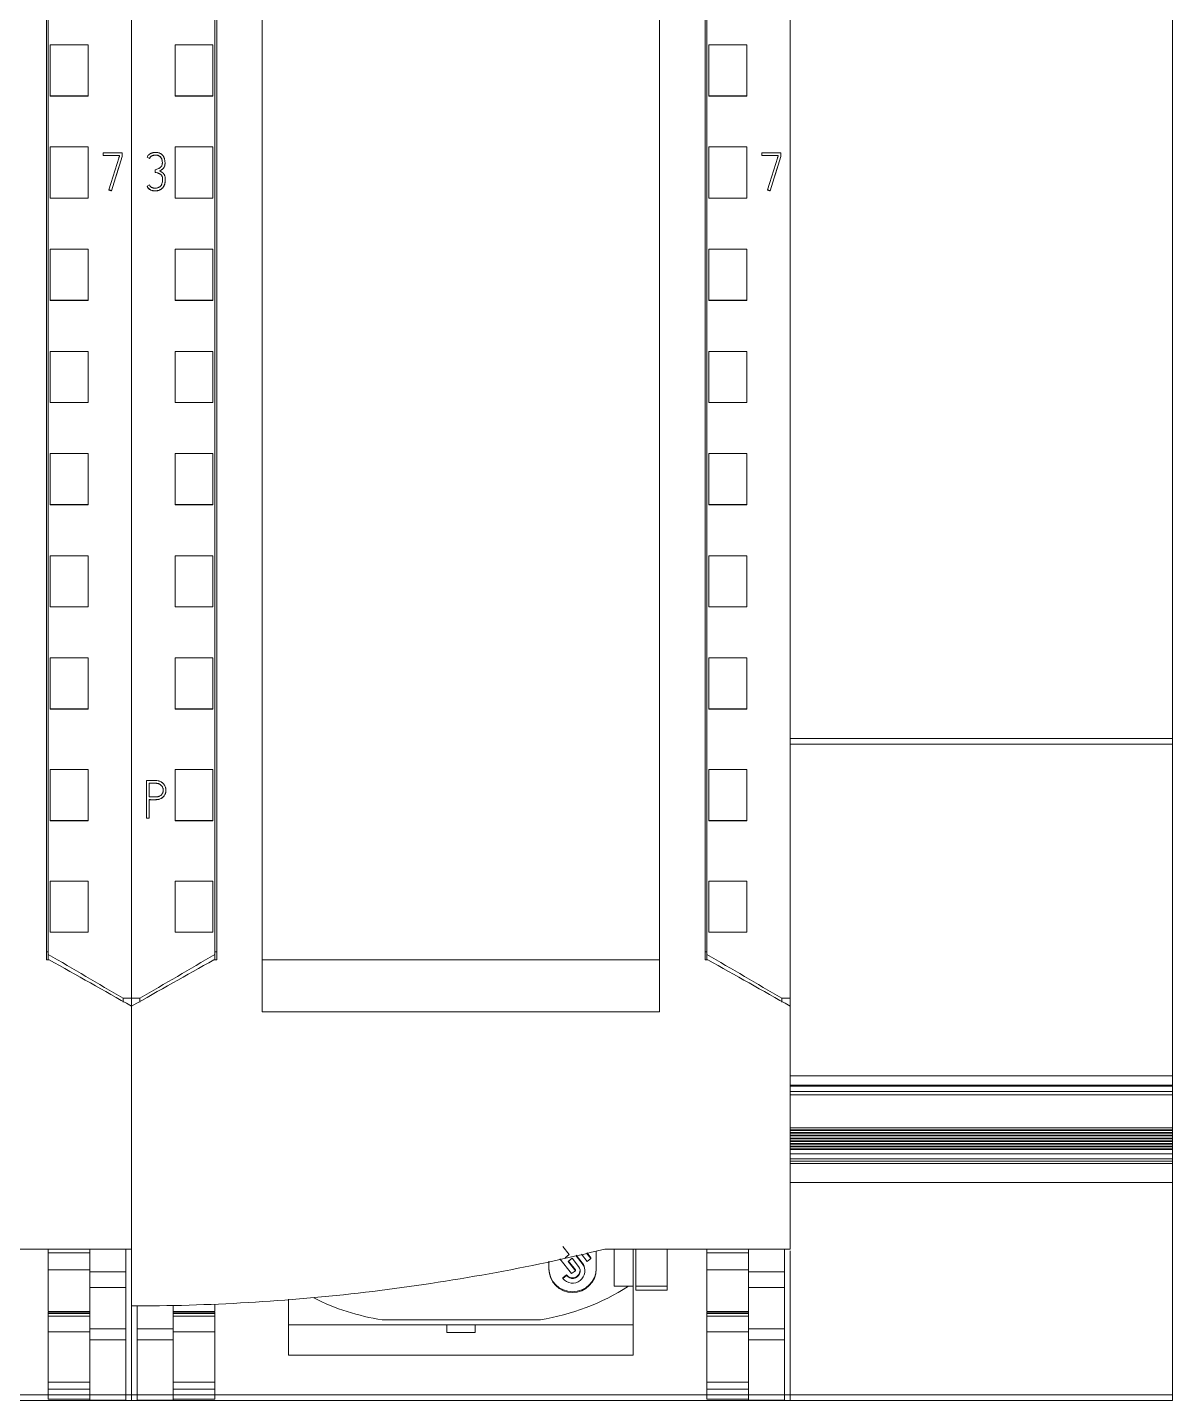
# Model space of a CAD drawing. Header units: millimetres. Extents: x 1359 to 3577, y 1333 to 3557.
# Drawn here: x 2849.3 to 2909.8, y 2906.6 to 2979.1 of the extents above; entities that cross this region are included whole.
import ezdxf

# ---------------------------------------------------------------- set-up
doc = ezdxf.new("R2010")
doc.units = ezdxf.units.MM
doc.layers.add('000-PI-Oprema', color=30, linetype='Continuous', lineweight=5)
doc.layers.add('002-PI-Kabelska kanalica', color=150, linetype='Continuous')

# ---------------------------------------------------------------- blocks, each defined once
blk = doc.blocks.new('S7-1500 AI HS - 6ES7531-7NF10-0AB0')
at = {"layer": '000-PI-Oprema', "color": 0, "linetype": 'ByBlock', "lineweight": 0}
for p, q in [((0, 134.681), (0, 21.262)), ((34.8, 134.681), (34.8, 21.262)), ((4.4, 132.4), (4.4, 23.585)), ((30.4, 23.585), (30.4, 132.4)), ((2.3, 68.966), (2.3, 71.667)), ((4.3, 71.667), (2.3, 71.667)), ((4.3, 68.966), (4.3, 71.667)), ((30.5, 68.966), (30.5, 71.667)), ((30.5, 71.667), (32.5, 71.667)), ((32.5, 68.966), (32.5, 71.667)), ((2.3, 68.95), (2.3, 68.966)), ((4.3, 68.966), (2.3, 68.966)), ((4.3, 68.95), (4.3, 68.966)), ((30.5, 68.966), (32.5, 68.966)), ((30.5, 68.95), (30.5, 68.966)), ((32.5, 68.95), (32.5, 68.966)), ((4.3, 68.95), (2.3, 68.95)), ((30.5, 68.95), (32.5, 68.95)), ((2.3, 63.564), (2.3, 66.266)), ((4.3, 66.266), (2.3, 66.266)), ((4.3, 63.564), (4.3, 66.266)), ((30.5, 63.564), (30.5, 66.266)), ((30.5, 66.266), (32.5, 66.266)), ((32.5, 63.564), (32.5, 66.266)), ((1.768, 65.409), (1.768, 65.415)), ((33.304, 65.822), (33.304, 65.963)), ((33.304, 65.963), (34.302, 65.963)), ((33.304, 65.822), (33.304, 65.816)), ((34.164, 65.822), (33.304, 65.822)), ((33.304, 65.816), (34.164, 65.816)), ((34.164, 65.783), (34.164, 65.822)), ((34.302, 65.963), (34.302, 65.761)), ((34.302, 65.761), (34.302, 65.755)), ((1.246, 65.063), (1.246, 65.057)), ((1.254, 64.924), (1.254, 64.918)), ((1.784, 64.556), (1.784, 64.563)), ((33.6, 63.999), (33.6, 63.993)), ((33.734, 63.954), (33.734, 63.948)), ((2.3, 63.55), (2.3, 63.564)), ((4.3, 63.564), (2.3, 63.564)), ((4.3, 63.55), (2.3, 63.55)), ((4.3, 63.55), (4.3, 63.564)), ((30.5, 63.55), (30.5, 63.564)), ((30.5, 63.564), (32.5, 63.564)), ((30.5, 63.55), (32.5, 63.55)), ((32.5, 63.55), (32.5, 63.564)), ((2.3, 58.163), (2.3, 60.864)), ((4.3, 60.864), (2.3, 60.864)), ((4.3, 58.163), (4.3, 60.864)), ((30.5, 58.163), (30.5, 60.864)), ((30.5, 60.864), (32.5, 60.864)), ((32.5, 58.163), (32.5, 60.864)), ((2.3, 58.15), (2.3, 58.163)), ((4.3, 58.163), (2.3, 58.163)), ((4.3, 58.15), (2.3, 58.15)), ((4.3, 58.15), (4.3, 58.163)), ((30.5, 58.15), (30.5, 58.163)), ((30.5, 58.163), (32.5, 58.163)), ((30.5, 58.15), (32.5, 58.15)), ((32.5, 58.15), (32.5, 58.163)), ((2.3, 52.761), (2.3, 55.462)), ((4.3, 55.462), (2.3, 55.462)), ((4.3, 52.761), (4.3, 55.462)), ((30.5, 52.761), (30.5, 55.462)), ((30.5, 55.462), (32.5, 55.462)), ((32.5, 52.761), (32.5, 55.462)), ((2.3, 52.75), (2.3, 52.761)), ((4.3, 52.761), (2.3, 52.761)), ((4.3, 52.75), (2.3, 52.75)), ((4.3, 52.75), (4.3, 52.761)), ((30.5, 52.75), (30.5, 52.761)), ((30.5, 52.761), (32.5, 52.761)), ((30.5, 52.75), (32.5, 52.75)), ((32.5, 52.75), (32.5, 52.761)), ((2.3, 47.36), (2.3, 50.061)), ((4.3, 50.061), (2.3, 50.061)), ((4.3, 47.36), (4.3, 50.061)), ((30.5, 47.36), (30.5, 50.061)), ((30.5, 50.061), (32.5, 50.061)), ((32.5, 47.36), (32.5, 50.061)), ((2.3, 47.35), (2.3, 47.36)), ((4.3, 47.36), (2.3, 47.36)), ((4.3, 47.35), (2.3, 47.35)), ((4.3, 47.35), (4.3, 47.36)), ((30.5, 47.35), (30.5, 47.36)), ((30.5, 47.36), (32.5, 47.36)), ((30.5, 47.35), (32.5, 47.35)), ((32.5, 47.35), (32.5, 47.36)), ((2.3, 41.958), (2.3, 44.659)), ((4.3, 44.659), (2.3, 44.659)), ((4.3, 41.958), (4.3, 44.659)), ((30.5, 41.958), (30.5, 44.659)), ((30.5, 44.659), (32.5, 44.659)), ((32.5, 41.958), (32.5, 44.659)), ((2.3, 41.95), (2.3, 41.958)), ((4.3, 41.958), (2.3, 41.958)), ((4.3, 41.95), (2.3, 41.95)), ((4.3, 41.95), (4.3, 41.958)), ((30.5, 41.95), (30.5, 41.958)), ((30.5, 41.958), (32.5, 41.958)), ((30.5, 41.95), (32.5, 41.95)), ((32.5, 41.95), (32.5, 41.958)), ((2.3, 36.556), (2.3, 39.257)), ((4.3, 39.257), (2.3, 39.257)), ((4.3, 36.556), (4.3, 39.257)), ((30.5, 36.556), (30.5, 39.257)), ((30.5, 39.257), (32.5, 39.257)), ((32.5, 36.556), (32.5, 39.257)), ((4.3, 36.556), (2.3, 36.556)), ((2.3, 36.55), (2.3, 36.556)), ((4.3, 36.55), (2.3, 36.55)), ((4.3, 36.55), (4.3, 36.556)), ((30.5, 36.556), (32.5, 36.556)), ((30.5, 36.55), (30.5, 36.556)), ((30.5, 36.55), (32.5, 36.55)), ((32.5, 36.55), (32.5, 36.556)), ((0.79, 32.782), (0.79, 30.78)), ((2.3, 30.655), (2.3, 33.356)), ((4.3, 33.356), (2.3, 33.356)), ((4.3, 30.655), (4.3, 33.356)), ((30.5, 30.655), (30.5, 33.356)), ((30.5, 33.356), (32.5, 33.356)), ((32.5, 30.655), (32.5, 33.356)), ((0.931, 31.904), (0.931, 32.64)), ((1.816, 32.253), (1.816, 32.259)), ((0.931, 30.78), (0.931, 31.763)), ((0.79, 30.78), (0.931, 30.78)), ((2.3, 30.65), (2.3, 30.655)), ((4.3, 30.655), (2.3, 30.655)), ((4.3, 30.65), (2.3, 30.65)), ((4.3, 30.65), (4.3, 30.655)), ((30.5, 30.655), (32.5, 30.655)), ((30.5, 30.65), (30.5, 30.655)), ((30.5, 30.65), (32.5, 30.65)), ((32.5, 30.65), (32.5, 30.655)), ((2.3, 24.753), (2.3, 27.454)), ((4.3, 27.454), (2.3, 27.454)), ((4.3, 24.753), (4.3, 27.454)), ((30.5, 24.753), (30.5, 27.454)), ((30.5, 27.454), (32.5, 27.454)), ((32.5, 24.753), (32.5, 27.454)), ((2.3, 24.75), (2.3, 24.753)), ((4.3, 24.753), (2.3, 24.753)), ((4.3, 24.75), (2.3, 24.75)), ((4.3, 24.75), (4.3, 24.753)), ((30.5, 24.753), (32.5, 24.753)), ((30.5, 24.75), (30.5, 24.753)), ((30.5, 24.75), (32.5, 24.75)), ((32.5, 24.75), (32.5, 24.753)), ((4.35, 23.299), (4.5, 23.299)), ((4.5, 23.714), (4.4, 23.714)), ((4.4, 23.585), (4.4, 23.299)), ((27.9, 23.296), (6.9, 23.296)), ((30.3, 23.714), (30.4, 23.714)), ((30.3, 23.299), (30.45, 23.299)), ((30.4, 23.299), (30.4, 23.585)), ((0, 21.262), (0, 20.893)), ((0.44, 21.262), (0, 21.262)), ((0.44, 21.059), (0.44, 21.262)), ((34.36, 21.262), (34.36, 21.059)), ((34.8, 21.262), (34.36, 21.262)), ((34.8, 21.262), (34.8, 20.886)), ((27.9, 20.55), (6.9, 20.55)), ((22.789, 8.14), (23.125, 7.714)), ((25, 8), (34.8, 8)), ((25.5, 8), (25.5, 6.04)), ((26.5, 6.04), (26.5, 8)), ((30.4, 7.8), (30.4, 8)), ((32.6, 6.799), (32.6, 8)), ((34.5, 6.799), (34.5, 8)), ((22.05, 7.374), (22.05, 6.949)), ((22.631, 7.497), (23.25, 6.711)), ((23.125, 7.714), (22.909, 7.547)), ((23.063, 7.351), (23.278, 7.519)), ((23.447, 6.863), (23.063, 7.351)), ((23.447, 6.902), (23.082, 7.366)), ((23.278, 7.519), (23.614, 7.092)), ((23.811, 7.245), (23.475, 7.671)), ((23.811, 7.284), (23.495, 7.686)), ((23.77, 7.739), (24.076, 7.35)), ((23.811, 7.284), (23.811, 7.245)), ((24.273, 7.503), (24.042, 7.797)), ((24.273, 7.542), (24.068, 7.802)), ((24.076, 7.35), (24.273, 7.503)), ((24.273, 7.542), (24.273, 7.503)), ((24.55, 6.949), (24.55, 7.904)), ((30.4, 6.902), (30.4, 7.8)), ((30.4, 7.8), (32.6, 7.8)), ((34.8, 7.919), (34.8, 0)), ((22.986, 6.645), (22.789, 6.492)), ((22.986, 6.605), (22.789, 6.453)), ((22.986, 6.645), (22.986, 6.605)), ((23.25, 6.711), (23.447, 6.863)), ((23.447, 6.902), (23.447, 6.863)), ((23.949, 6.849), (23.949, 6.888)), ((30.4, 4.701), (30.4, 6.902)), ((30.4, 6.902), (32.6, 6.902)), ((32.6, 5.982), (32.6, 6.799)), ((32.6, 6.799), (34.5, 6.799)), ((34.5, 5.982), (34.5, 6.799)), ((22.789, 6.492), (22.789, 6.453)), ((25.5, 6.04), (25.5, 6.04)), ((25.5, 6.04), (26.249, 6.04)), ((25.5, 6.04), (26.5, 6.04)), ((26.249, 6.04), (26.5, 6.04)), ((26.5, 4), (26.5, 6.04)), ((26.5, 6.04), (26.5, 6.04)), ((26.65, 5.833), (26.65, 6.05)), ((26.65, 6.05), (28.3, 6.05)), ((26.65, 5.833), (28.3, 5.833)), ((28.3, 5.833), (28.3, 6.05)), ((32.6, 5.982), (32.6, 3.795)), ((32.6, 5.982), (34.5, 5.982)), ((34.5, 5.982), (34.5, 3.795)), ((8.3, 4), (8.3, 5.364)), ((0.301, 5), (0, 5)), ((0, 4.919), (0, 0)), ((0.3, 4.988), (0.3, 3.795)), ((2.2, 5.049), (2.2, 3.795)), ((2.2, 4.701), (4.4, 4.701)), ((4.4, 4.671), (2.2, 4.671)), ((4.4, 4.665), (2.2, 4.665)), ((4.4, 4.6), (2.2, 4.6)), ((4.4, 4.463), (2.2, 4.463)), ((4.4, 4.701), (4.4, 5.066)), ((4.4, 4.665), (4.4, 4.671)), ((4.4, 4.6), (4.4, 4.665)), ((4.4, 4.6), (4.4, 4.463)), ((4.4, 4.463), (4.4, 3.638)), ((30.4, 4.701), (32.6, 4.701)), ((30.4, 4.665), (30.4, 4.671)), ((32.6, 4.671), (30.4, 4.671)), ((30.4, 4.6), (30.4, 4.665)), ((30.4, 4.665), (32.6, 4.665)), ((30.4, 4.6), (30.4, 4.463)), ((30.4, 4.6), (32.6, 4.6)), ((30.4, 4.463), (30.4, 3.638)), ((30.4, 4.463), (32.6, 4.463)), ((0.3, 3.209), (0.3, 3.795)), ((2.2, 3.795), (0.3, 3.795)), ((2.2, 3.209), (2.2, 3.795)), ((4.4, 3.638), (2.2, 3.638)), ((4.4, 3.638), (4.4, 0.973)), ((8.3, 2.4), (8.3, 4)), ((8.3, 4), (26.5, 4)), ((13.244, 4.268), (21.599, 4.268)), ((16.65, 4), (16.65, 3.596)), ((18.15, 4), (18.15, 3.596)), ((26.5, 2.4), (26.5, 4)), ((30.4, 3.638), (30.4, 0.973)), ((30.4, 3.638), (32.6, 3.638)), ((32.6, 3.209), (32.6, 3.795)), ((32.6, 3.795), (34.5, 3.795)), ((34.5, 3.209), (34.5, 3.795)), ((2.2, 3.209), (0.3, 3.209)), ((16.65, 3.596), (18.15, 3.596)), ((32.6, 3.209), (34.5, 3.209)), ((8.3, 2.4), (26.5, 2.4)), ((4.4, 0.973), (2.2, 0.973)), ((4.4, 0.973), (4.4, 0.606)), ((30.4, 0.973), (30.4, 0.606)), ((30.4, 0.973), (32.6, 0.973)), ((1.941, 0), (0, 0)), ((0.3, 0.012), (2.2, 0.012)), ((2.2, 0.012), (0.3, 0.012)), ((33.201, 0), (1.941, 0)), ((2.2, 0.606), (2.2, 0.076)), ((4.4, 0.606), (2.2, 0.606)), ((2.2, 0.076), (4.4, 0.076)), ((4.4, 0.076), (2.2, 0.076)), ((4.4, 0.606), (4.4, 0.076)), ((4.4, 0.076), (4.4, 0.076)), ((30.4, 0.606), (30.4, 0.076)), ((30.4, 0.606), (32.6, 0.606)), ((30.4, 0.076), (30.4, 0.076)), ((30.4, 0.076), (32.6, 0.076)), ((30.4, 0.076), (32.6, 0.076)), ((32.6, 0.606), (32.6, 0.076)), ((32.6, 0.012), (34.5, 0.012)), ((32.6, 0.012), (34.5, 0.012)), ((34.8, 0), (33.201, 0))]:
    blk.add_line(p, q, dxfattribs=at)
at = {"layer": '000-PI-Oprema', "color": 0, "linetype": 'ByBlock', "lineweight": 0, "ltscale": 0.25}
for p, q in [((0.822, 65.728), (0.949, 65.658)), ((0.822, 64.201), (0.949, 64.259))]:
    blk.add_line(p, q, dxfattribs=at)
at = {"layer": '000-PI-Oprema', "color": 7, "linetype": 'Continuous', "lineweight": 13}
for centre, major_axis, ratio, start_param, end_param in [((37.836, 14.788), (314.603, 1002.18), 0.017762, 1.525489, 1.527294), ((37.834, 14.853), (314.393, 1001.508), 0.017752, 1.525522, 1.527328)]:
    blk.add_ellipse(centre, major_axis=major_axis, ratio=ratio, start_param=start_param, end_param=end_param, dxfattribs=at)
at = {"layer": '000-PI-Oprema', "color": 0, "linetype": 'ByBlock', "lineweight": 0}
for centre, major_axis, start_param, end_param in [((23.3, 6.888), (0.649, 0), 6.283142, 6.94641), ((23.3, 6.988), (1.25, 0), 3.141593, 6.283185), ((23.3, 6.949), (1.25, 0), 3.141593, 6.283185), ((23.3, 6.849), (0.649, 0), 3.804818, 6.94641), ((23.3, 6.849), (-0.399, 0), 0.663225, 3.804818), ((23.3, 6.888), (-0.399, 0), 0.663225, 3.092069), ((19.662, 16.145), (12.135, 0), 4.872685, 5.28613), ((15.066, 16.004), (11.977, 0), 4.241192, 4.559632)]:
    blk.add_ellipse(centre, major_axis=major_axis, ratio=0.991445, start_param=start_param, end_param=end_param, dxfattribs=at)
for points, knots in [([(4.5, 132.586), (4.5, 129.542), (4.5, 119.972), (4.5, 105.802), (4.5, 91.235), (4.5, 77.025), (4.5, 62.731), (4.5, 47.245), (4.5, 34.605), (4.5, 26.64), (4.5, 23.299)], [0, 0, 0, 0, 0.083934, 0.263736, 0.389889, 0.484142, 0.653794, 0.78188, 0.908517, 1, 1, 1, 1]), ([(30.3, 23.299), (30.3, 26.64), (30.3, 34.605), (30.3, 47.245), (30.3, 62.731), (30.3, 77.025), (30.3, 91.235), (30.3, 105.802), (30.3, 119.972), (30.3, 129.542), (30.3, 132.586)], [0, 0, 0, 0, 0.091483, 0.21812, 0.346206, 0.515858, 0.610111, 0.736264, 0.916066, 1, 1, 1, 1]), ([(6.9, 129.52), (6.9, 127.497), (6.9, 118.948), (6.9, 105.802), (6.9, 91.235), (6.9, 77.025), (6.9, 62.731), (6.9, 47.245), (6.9, 34.486), (6.9, 25.605), (6.9, 21.348), (6.9, 20.55)], [0, 0, 0, 0, 0.055935, 0.236292, 0.362833, 0.457376, 0.627551, 0.756032, 0.883059, 0.978086, 1, 1, 1, 1]), ([(27.9, 129.52), (27.9, 127.497), (27.9, 118.948), (27.9, 105.802), (27.9, 91.235), (27.9, 77.025), (27.9, 62.731), (27.9, 47.245), (27.9, 34.486), (27.9, 25.605), (27.9, 21.348), (27.9, 20.55)], [0, 0, 0, 0, 0.055935, 0.236292, 0.362833, 0.457376, 0.627551, 0.756032, 0.883059, 0.978086, 1, 1, 1, 1]), ([(0.822, 65.728), (0.83, 65.746), (0.849, 65.782), (0.874, 65.814), (0.894, 65.836), (0.902, 65.843), (0.916, 65.857), (0.924, 65.864), (0.947, 65.883), (0.964, 65.895), (0.99, 65.911), (0.998, 65.916), (1.016, 65.925), (1.025, 65.93), (1.053, 65.942), (1.072, 65.949), (1.101, 65.957), (1.111, 65.96), (1.131, 65.965), (1.141, 65.966), (1.171, 65.972), (1.211, 65.976), (1.251, 65.977), (1.291, 65.977), (1.311, 65.976), (1.351, 65.972), (1.371, 65.969), (1.411, 65.962), (1.431, 65.957), (1.469, 65.945), (1.488, 65.937), (1.515, 65.924), (1.524, 65.92), (1.542, 65.91), (1.55, 65.904), (1.575, 65.888), (1.591, 65.875), (1.613, 65.855), (1.621, 65.848), (1.635, 65.833), (1.641, 65.826), (1.661, 65.802), (1.672, 65.786), (1.693, 65.751), (1.703, 65.734), (1.728, 65.678), (1.74, 65.64), (1.753, 65.581), (1.756, 65.561), (1.762, 65.521), (1.764, 65.501), (1.767, 65.461), (1.767, 65.441), (1.768, 65.401), (1.767, 65.381), (1.764, 65.341), (1.762, 65.321), (1.754, 65.281), (1.748, 65.261), (1.734, 65.224), (1.725, 65.206), (1.71, 65.18), (1.704, 65.171), (1.692, 65.155), (1.686, 65.147), (1.667, 65.124), (1.652, 65.109), (1.63, 65.089), (1.622, 65.083), (1.606, 65.07), (1.598, 65.065), (1.573, 65.048), (1.555, 65.038), (1.52, 65.018), (1.503, 65.008), (1.485, 64.999)], [0, 0, 0, 0, 0.03125, 0.0625, 0.0625, 0.078125, 0.078125, 0.09375, 0.09375, 0.125, 0.125, 0.140625, 0.140625, 0.15625, 0.15625, 0.1875, 0.1875, 0.203125, 0.203125, 0.21875, 0.21875, 0.25, 0.28125, 0.28125, 0.3125, 0.3125, 0.34375, 0.34375, 0.375, 0.375, 0.40625, 0.40625, 0.421875, 0.421875, 0.4375, 0.4375, 0.46875, 0.46875, 0.484375, 0.484375, 0.5, 0.5, 0.53125, 0.53125, 0.5625, 0.5625, 0.625, 0.625, 0.65625, 0.65625, 0.6875, 0.6875, 0.71875, 0.71875, 0.75, 0.75, 0.78125, 0.78125, 0.8125, 0.8125, 0.84375, 0.84375, 0.859375, 0.859375, 0.875, 0.875, 0.90625, 0.90625, 0.921875, 0.921875, 0.9375, 0.9375, 0.96875, 0.96875, 1, 1, 1, 1]), ([(1.246, 65.063), (1.278, 65.072), (1.309, 65.082), (1.372, 65.101), (1.404, 65.111), (1.449, 65.132), (1.464, 65.139), (1.492, 65.156), (1.506, 65.165), (1.525, 65.181), (1.531, 65.186), (1.543, 65.198), (1.549, 65.203), (1.566, 65.222), (1.576, 65.235), (1.589, 65.255), (1.593, 65.263), (1.601, 65.277), (1.604, 65.285), (1.613, 65.308), (1.618, 65.324), (1.623, 65.356), (1.625, 65.373), (1.626, 65.406), (1.626, 65.423), (1.626, 65.472), (1.623, 65.505), (1.616, 65.553), (1.612, 65.57), (1.606, 65.594), (1.603, 65.602), (1.598, 65.618), (1.595, 65.625), (1.586, 65.648), (1.579, 65.663), (1.563, 65.692), (1.553, 65.706), (1.533, 65.733), (1.522, 65.745), (1.504, 65.762), (1.498, 65.767), (1.485, 65.778), (1.478, 65.783), (1.457, 65.796), (1.442, 65.804), (1.412, 65.817), (1.396, 65.822), (1.363, 65.83), (1.347, 65.833), (1.314, 65.837), (1.298, 65.838), (1.265, 65.839), (1.248, 65.838), (1.215, 65.836), (1.198, 65.834), (1.165, 65.829), (1.149, 65.826), (1.125, 65.819), (1.117, 65.816), (1.102, 65.81), (1.094, 65.807), (1.079, 65.8), (1.072, 65.796), (1.057, 65.788), (1.051, 65.783), (1.03, 65.768), (1.017, 65.757), (0.994, 65.734), (0.984, 65.721), (0.965, 65.693), (0.957, 65.679), (0.949, 65.664)], [0, 0, 0, 0, 0.0625, 0.0625, 0.125, 0.125, 0.15625, 0.15625, 0.1875, 0.1875, 0.203125, 0.203125, 0.21875, 0.21875, 0.25, 0.25, 0.265625, 0.265625, 0.28125, 0.28125, 0.3125, 0.3125, 0.34375, 0.34375, 0.375, 0.375, 0.4375, 0.4375, 0.46875, 0.46875, 0.484375, 0.484375, 0.5, 0.5, 0.53125, 0.53125, 0.5625, 0.5625, 0.59375, 0.59375, 0.609375, 0.609375, 0.625, 0.625, 0.65625, 0.65625, 0.6875, 0.6875, 0.71875, 0.71875, 0.75, 0.75, 0.78125, 0.78125, 0.8125, 0.8125, 0.84375, 0.84375, 0.859375, 0.859375, 0.875, 0.875, 0.890625, 0.890625, 0.90625, 0.90625, 0.9375, 0.9375, 0.96875, 0.96875, 1, 1, 1, 1]), ([(0.949, 65.658), (0.957, 65.673), (0.965, 65.687), (0.983, 65.714), (0.994, 65.727), (1.011, 65.745), (1.017, 65.75), (1.03, 65.761), (1.036, 65.766), (1.049, 65.776), (1.056, 65.781), (1.07, 65.789), (1.078, 65.793), (1.1, 65.804), (1.116, 65.81), (1.147, 65.819), (1.164, 65.823), (1.196, 65.828), (1.213, 65.83), (1.246, 65.832), (1.262, 65.833), (1.312, 65.831), (1.345, 65.828), (1.385, 65.818), (1.393, 65.816), (1.409, 65.811), (1.417, 65.808), (1.44, 65.799), (1.455, 65.792), (1.476, 65.778), (1.483, 65.773), (1.496, 65.763), (1.502, 65.758), (1.52, 65.741), (1.531, 65.729), (1.547, 65.709), (1.552, 65.702), (1.561, 65.688), (1.574, 65.667), (1.585, 65.645), (1.597, 65.615), (1.603, 65.599), (1.611, 65.569), (1.614, 65.555), (1.616, 65.541)], [0, 0, 0, 0, 0.055989, 0.055989, 0.111979, 0.111979, 0.139974, 0.139974, 0.167968, 0.167968, 0.195963, 0.195963, 0.223958, 0.223958, 0.279947, 0.279947, 0.335937, 0.335937, 0.391926, 0.391926, 0.447916, 0.447916, 0.559895, 0.559895, 0.587889, 0.587889, 0.615884, 0.615884, 0.671874, 0.671874, 0.699868, 0.699868, 0.727863, 0.727863, 0.783853, 0.783853, 0.811847, 0.811847, 0.839842, 0.895832, 0.895832, 0.951821, 0.951821, 1, 1, 1, 1]), ([(1.762, 65.319), (1.764, 65.33), (1.765, 65.341), (1.767, 65.371), (1.768, 65.39), (1.768, 65.409)], [0, 0, 0, 0, 0.372922, 0.372922, 1, 1, 1, 1]), ([(33.6, 63.999), (33.647, 64.148), (33.694, 64.296), (33.764, 64.519), (33.787, 64.594), (33.834, 64.743), (33.857, 64.817), (33.892, 64.929), (33.904, 64.966), (33.928, 65.04), (33.939, 65.077), (33.974, 65.189), (33.998, 65.263), (34.044, 65.412), (34.068, 65.486), (34.103, 65.598), (34.115, 65.635), (34.133, 65.691), (34.139, 65.709), (34.148, 65.737), (34.151, 65.746), (34.157, 65.765), (34.16, 65.774), (34.164, 65.783)], [0, 0, 0, 0, 0.25, 0.25, 0.375, 0.375, 0.5, 0.5, 0.5625, 0.5625, 0.625, 0.625, 0.75, 0.75, 0.875, 0.875, 0.9375, 0.9375, 0.96875, 0.96875, 0.984375, 0.984375, 1, 1, 1, 1]), ([(1.485, 64.999), (1.503, 64.989), (1.522, 64.979), (1.558, 64.958), (1.576, 64.947), (1.611, 64.924), (1.629, 64.912), (1.653, 64.892), (1.661, 64.885), (1.676, 64.87), (1.683, 64.862), (1.704, 64.838), (1.716, 64.821), (1.732, 64.794), (1.737, 64.785), (1.746, 64.766), (1.751, 64.756), (1.762, 64.727), (1.768, 64.707), (1.775, 64.676), (1.777, 64.665), (1.78, 64.644), (1.781, 64.634), (1.784, 64.602), (1.784, 64.581), (1.784, 64.539), (1.784, 64.519), (1.781, 64.477), (1.779, 64.456), (1.773, 64.414), (1.77, 64.393), (1.758, 64.332), (1.746, 64.292), (1.727, 64.243), (1.723, 64.234), (1.714, 64.214), (1.709, 64.205), (1.694, 64.177), (1.682, 64.159), (1.658, 64.125), (1.644, 64.109), (1.622, 64.086), (1.615, 64.079), (1.599, 64.064), (1.591, 64.058), (1.566, 64.038), (1.548, 64.027), (1.521, 64.011), (1.512, 64.006), (1.492, 63.997), (1.483, 63.993), (1.433, 63.973), (1.393, 63.963), (1.33, 63.954), (1.309, 63.951), (1.267, 63.949), (1.246, 63.949), (1.203, 63.949), (1.182, 63.951), (1.151, 63.954), (1.14, 63.955), (1.12, 63.959), (1.109, 63.961), (1.078, 63.968), (1.058, 63.975), (1.029, 63.987), (1.019, 63.991), (1, 64), (0.99, 64.005), (0.963, 64.021), (0.946, 64.033), (0.921, 64.054), (0.914, 64.061), (0.899, 64.076), (0.892, 64.084), (0.872, 64.109), (0.861, 64.127), (0.84, 64.163), (0.83, 64.182), (0.822, 64.201)], [0, 0, 0, 0, 0.03125, 0.03125, 0.0625, 0.0625, 0.09375, 0.09375, 0.109375, 0.109375, 0.125, 0.125, 0.15625, 0.15625, 0.171875, 0.171875, 0.1875, 0.1875, 0.21875, 0.21875, 0.234375, 0.234375, 0.25, 0.25, 0.28125, 0.28125, 0.3125, 0.3125, 0.34375, 0.34375, 0.375, 0.375, 0.4375, 0.4375, 0.453125, 0.453125, 0.46875, 0.46875, 0.5, 0.5, 0.53125, 0.53125, 0.546875, 0.546875, 0.5625, 0.5625, 0.59375, 0.59375, 0.609375, 0.609375, 0.625, 0.625, 0.6875, 0.6875, 0.71875, 0.71875, 0.75, 0.75, 0.78125, 0.78125, 0.796875, 0.796875, 0.8125, 0.8125, 0.84375, 0.84375, 0.859375, 0.859375, 0.875, 0.875, 0.90625, 0.90625, 0.921875, 0.921875, 0.9375, 0.9375, 0.96875, 0.96875, 1, 1, 1, 1]), ([(0.949, 64.259), (0.956, 64.243), (0.964, 64.228), (0.982, 64.199), (0.993, 64.185), (1.01, 64.166), (1.017, 64.16), (1.03, 64.148), (1.037, 64.143), (1.051, 64.133), (1.058, 64.129), (1.074, 64.121), (1.082, 64.117), (1.106, 64.108), (1.123, 64.103), (1.157, 64.096), (1.174, 64.094), (1.208, 64.091), (1.226, 64.09), (1.26, 64.09), (1.277, 64.091), (1.311, 64.094), (1.329, 64.096), (1.354, 64.101), (1.363, 64.103), (1.38, 64.107), (1.388, 64.109), (1.413, 64.117), (1.429, 64.124), (1.452, 64.135), (1.46, 64.139), (1.475, 64.148), (1.482, 64.153), (1.503, 64.168), (1.516, 64.18), (1.54, 64.205), (1.551, 64.218), (1.57, 64.247), (1.578, 64.262), (1.593, 64.293), (1.6, 64.31), (1.617, 64.359), (1.625, 64.392), (1.633, 64.443), (1.636, 64.46), (1.64, 64.495), (1.641, 64.512), (1.643, 64.547), (1.643, 64.564), (1.642, 64.59), (1.642, 64.598), (1.641, 64.616), (1.64, 64.624), (1.636, 64.65), (1.632, 64.667), (1.623, 64.691), (1.62, 64.699), (1.613, 64.715), (1.609, 64.723), (1.596, 64.745), (1.586, 64.759), (1.564, 64.786), (1.551, 64.798), (1.525, 64.821), (1.511, 64.831), (1.482, 64.849), (1.467, 64.858), (1.436, 64.873), (1.42, 64.88), (1.388, 64.892), (1.372, 64.897), (1.322, 64.911), (1.288, 64.919), (1.254, 64.924)], [0, 0, 0, 0, 0.03125, 0.03125, 0.0625, 0.0625, 0.078125, 0.078125, 0.09375, 0.09375, 0.109375, 0.109375, 0.125, 0.125, 0.15625, 0.15625, 0.1875, 0.1875, 0.21875, 0.21875, 0.25, 0.25, 0.28125, 0.28125, 0.296875, 0.296875, 0.3125, 0.3125, 0.34375, 0.34375, 0.359375, 0.359375, 0.375, 0.375, 0.40625, 0.40625, 0.4375, 0.4375, 0.46875, 0.46875, 0.5, 0.5, 0.5625, 0.5625, 0.59375, 0.59375, 0.625, 0.625, 0.65625, 0.65625, 0.671875, 0.671875, 0.6875, 0.6875, 0.71875, 0.71875, 0.734375, 0.734375, 0.75, 0.75, 0.78125, 0.78125, 0.8125, 0.8125, 0.84375, 0.84375, 0.875, 0.875, 0.90625, 0.90625, 0.9375, 0.9375, 1, 1, 1, 1]), ([(1.254, 64.918), (1.289, 64.912), (1.322, 64.905), (1.371, 64.891), (1.388, 64.885), (1.42, 64.874), (1.436, 64.867), (1.459, 64.856), (1.467, 64.851), (1.482, 64.843), (1.489, 64.839), (1.511, 64.825), (1.525, 64.814), (1.545, 64.797), (1.551, 64.791), (1.563, 64.779), (1.569, 64.773), (1.586, 64.753), (1.596, 64.739), (1.609, 64.716), (1.613, 64.709), (1.617, 64.7), (1.617, 64.7), (1.617, 64.699)], [0, 0, 0, 0, 0.234549, 0.234549, 0.351824, 0.351824, 0.469098, 0.469098, 0.527735, 0.527735, 0.586373, 0.586373, 0.703647, 0.703647, 0.762285, 0.762285, 0.820922, 0.820922, 0.938196, 0.938196, 0.996834, 0.996834, 1, 1, 1, 1]), ([(0.822, 64.195), (0.83, 64.175), (0.84, 64.157), (0.861, 64.12), (0.872, 64.103), (0.892, 64.078), (0.899, 64.07), (0.914, 64.055), (0.921, 64.047), (0.945, 64.027), (0.963, 64.015), (0.99, 63.999), (0.999, 63.994), (1.018, 63.985), (1.028, 63.981), (1.057, 63.969), (1.077, 63.963), (1.118, 63.953), (1.139, 63.949), (1.181, 63.945), (1.202, 63.943), (1.244, 63.942), (1.265, 63.943), (1.307, 63.945), (1.327, 63.947), (1.359, 63.952), (1.369, 63.953), (1.39, 63.958), (1.4, 63.96), (1.431, 63.968), (1.451, 63.974), (1.48, 63.986), (1.49, 63.99), (1.509, 63.999), (1.518, 64.004), (1.546, 64.019), (1.564, 64.031), (1.597, 64.056), (1.612, 64.07), (1.642, 64.1), (1.655, 64.116), (1.68, 64.15), (1.692, 64.168), (1.707, 64.195), (1.712, 64.205), (1.721, 64.224), (1.725, 64.233), (1.745, 64.282), (1.757, 64.322), (1.77, 64.384), (1.773, 64.404), (1.779, 64.446), (1.781, 64.467), (1.782, 64.491), (1.782, 64.494), (1.783, 64.498)], [0, 0, 0, 0, 0.045144, 0.045144, 0.090287, 0.090287, 0.112859, 0.112859, 0.135431, 0.135431, 0.180575, 0.180575, 0.203147, 0.203147, 0.225718, 0.225718, 0.270862, 0.270862, 0.316006, 0.316006, 0.361149, 0.361149, 0.406293, 0.406293, 0.451437, 0.451437, 0.474009, 0.474009, 0.49658, 0.49658, 0.541724, 0.541724, 0.564296, 0.564296, 0.586868, 0.586868, 0.632011, 0.632011, 0.677155, 0.677155, 0.722299, 0.722299, 0.767442, 0.767442, 0.790014, 0.790014, 0.812586, 0.812586, 0.902873, 0.902873, 0.948017, 0.948017, 0.993161, 0.993161, 1, 1, 1, 1]), ([(0.931, 31.763), (0.983, 31.763), (1.034, 31.763), (1.138, 31.762), (1.189, 31.761), (1.267, 31.763), (1.293, 31.764), (1.331, 31.768), (1.344, 31.769), (1.37, 31.772), (1.383, 31.774), (1.421, 31.781), (1.446, 31.787), (1.495, 31.803), (1.519, 31.813), (1.554, 31.83), (1.566, 31.836), (1.588, 31.85), (1.599, 31.857), (1.631, 31.879), (1.65, 31.895), (1.679, 31.922), (1.688, 31.931), (1.705, 31.951), (1.713, 31.961), (1.736, 31.992), (1.75, 32.013), (1.768, 32.048), (1.774, 32.059), (1.784, 32.083), (1.789, 32.096), (1.801, 32.133), (1.807, 32.158), (1.812, 32.196), (1.814, 32.209), (1.816, 32.235), (1.816, 32.248), (1.816, 32.287), (1.814, 32.312), (1.808, 32.351), (1.806, 32.364), (1.8, 32.389), (1.796, 32.402), (1.785, 32.439), (1.776, 32.463), (1.759, 32.497), (1.753, 32.509), (1.74, 32.531), (1.733, 32.542), (1.711, 32.574), (1.678, 32.614), (1.64, 32.649), (1.609, 32.673), (1.598, 32.681), (1.576, 32.695), (1.565, 32.701), (1.531, 32.72), (1.508, 32.731), (1.471, 32.744), (1.459, 32.748), (1.434, 32.755), (1.422, 32.759), (1.359, 32.773), (1.307, 32.779), (1.23, 32.783), (1.204, 32.783), (1.152, 32.784), (1.101, 32.783), (1.049, 32.782), (0.997, 32.781), (0.919, 32.781), (0.842, 32.782), (0.79, 32.782)], [0, 0, 0, 0, 0.0625, 0.0625, 0.125, 0.125, 0.15625, 0.15625, 0.171875, 0.171875, 0.1875, 0.1875, 0.21875, 0.21875, 0.25, 0.25, 0.265625, 0.265625, 0.28125, 0.28125, 0.3125, 0.3125, 0.328125, 0.328125, 0.34375, 0.34375, 0.375, 0.375, 0.390625, 0.390625, 0.40625, 0.40625, 0.4375, 0.4375, 0.453125, 0.453125, 0.46875, 0.46875, 0.5, 0.5, 0.515625, 0.515625, 0.53125, 0.53125, 0.5625, 0.5625, 0.578125, 0.578125, 0.59375, 0.59375, 0.625, 0.65625, 0.65625, 0.671875, 0.671875, 0.6875, 0.6875, 0.71875, 0.71875, 0.734375, 0.734375, 0.75, 0.75, 0.8125, 0.8125, 0.84375, 0.84375, 0.875, 0.90625, 0.90625, 0.9375, 1, 1, 1, 1]), ([(0.931, 32.64), (0.97, 32.64), (1.009, 32.64), (1.067, 32.64), (1.086, 32.64), (1.125, 32.641), (1.183, 32.643), (1.242, 32.643), (1.319, 32.637), (1.357, 32.631), (1.405, 32.617), (1.415, 32.614), (1.433, 32.607), (1.442, 32.603), (1.47, 32.591), (1.487, 32.581), (1.512, 32.565), (1.52, 32.56), (1.536, 32.547), (1.544, 32.541), (1.566, 32.521), (1.58, 32.507), (1.599, 32.484), (1.605, 32.476), (1.616, 32.46), (1.622, 32.451), (1.636, 32.426), (1.645, 32.408), (1.655, 32.38), (1.658, 32.37), (1.664, 32.351), (1.666, 32.341), (1.672, 32.312), (1.674, 32.292), (1.675, 32.263), (1.675, 32.253), (1.674, 32.233), (1.673, 32.223), (1.669, 32.193), (1.665, 32.174), (1.656, 32.145), (1.653, 32.136), (1.645, 32.118), (1.641, 32.109), (1.627, 32.082), (1.616, 32.065), (1.597, 32.042), (1.591, 32.035), (1.577, 32.021), (1.57, 32.014), (1.547, 31.994), (1.531, 31.982), (1.506, 31.966), (1.498, 31.961), (1.48, 31.952), (1.471, 31.947), (1.443, 31.935), (1.425, 31.929), (1.396, 31.921), (1.386, 31.918), (1.367, 31.914), (1.357, 31.913), (1.327, 31.908), (1.308, 31.907), (1.268, 31.905), (1.248, 31.904), (1.209, 31.904), (1.169, 31.904), (1.129, 31.904), (1.09, 31.904), (1.07, 31.904), (1.01, 31.905), (0.971, 31.904), (0.931, 31.904)], [0, 0, 0, 0, 0.0625, 0.0625, 0.09375, 0.09375, 0.125, 0.1875, 0.1875, 0.25, 0.25, 0.265625, 0.265625, 0.28125, 0.28125, 0.3125, 0.3125, 0.328125, 0.328125, 0.34375, 0.34375, 0.375, 0.375, 0.390625, 0.390625, 0.40625, 0.40625, 0.4375, 0.4375, 0.453125, 0.453125, 0.46875, 0.46875, 0.5, 0.5, 0.515625, 0.515625, 0.53125, 0.53125, 0.5625, 0.5625, 0.578125, 0.578125, 0.59375, 0.59375, 0.625, 0.625, 0.640625, 0.640625, 0.65625, 0.65625, 0.6875, 0.6875, 0.703125, 0.703125, 0.71875, 0.71875, 0.75, 0.75, 0.765625, 0.765625, 0.78125, 0.78125, 0.8125, 0.8125, 0.84375, 0.84375, 0.875, 0.90625, 0.90625, 0.9375, 0.9375, 1, 1, 1, 1]), ([(1.675, 32.255), (1.675, 32.257), (1.675, 32.259), (1.674, 32.272), (1.674, 32.282), (1.672, 32.302), (1.67, 32.311), (1.665, 32.341), (1.66, 32.36), (1.647, 32.397), (1.638, 32.415), (1.619, 32.45), (1.608, 32.466), (1.583, 32.497), (1.57, 32.512), (1.54, 32.538), (1.525, 32.551), (1.492, 32.572), (1.474, 32.582), (1.438, 32.599), (1.42, 32.606), (1.391, 32.615), (1.382, 32.617), (1.362, 32.622), (1.353, 32.624), (1.323, 32.63), (1.304, 32.632), (1.245, 32.637), (1.206, 32.637), (1.147, 32.635), (1.127, 32.635), (1.088, 32.634), (1.069, 32.634), (1.01, 32.634), (0.97, 32.634), (0.931, 32.634)], [0, 0, 0, 0, 0.007629, 0.007629, 0.03864, 0.03864, 0.069652, 0.069652, 0.131675, 0.131675, 0.193698, 0.193698, 0.255722, 0.255722, 0.317745, 0.317745, 0.379768, 0.379768, 0.441791, 0.441791, 0.503814, 0.503814, 0.534826, 0.534826, 0.565838, 0.565838, 0.627861, 0.627861, 0.751907, 0.751907, 0.81393, 0.81393, 0.875954, 0.875954, 1, 1, 1, 1]), ([(1.816, 32.253), (1.816, 32.228), (1.814, 32.203), (1.809, 32.166), (1.806, 32.153), (1.8, 32.128), (1.797, 32.115), (1.785, 32.078), (1.775, 32.054), (1.751, 32.008), (1.737, 31.987), (1.714, 31.955), (1.705, 31.945), (1.688, 31.926), (1.661, 31.898), (1.631, 31.873), (1.599, 31.851), (1.588, 31.844), (1.566, 31.83), (1.555, 31.824), (1.52, 31.807), (1.496, 31.797), (1.459, 31.785), (1.446, 31.782), (1.421, 31.775), (1.409, 31.773), (1.345, 31.761), (1.294, 31.758), (1.19, 31.755), (1.138, 31.756), (1.035, 31.757), (0.983, 31.757), (0.931, 31.757)], [0, 0, 0, 0, 0.06514, 0.06514, 0.098528, 0.098528, 0.131915, 0.131915, 0.198691, 0.198691, 0.265467, 0.265467, 0.298855, 0.298855, 0.332243, 0.399018, 0.399018, 0.432406, 0.432406, 0.465794, 0.465794, 0.53257, 0.53257, 0.565958, 0.565958, 0.599346, 0.599346, 0.732897, 0.732897, 0.866449, 0.866449, 1, 1, 1, 1]), ([(0, 20.849), (0, 19.341), (0, 16.091), (0, 10.808), (0, 7.033), (0, 5)], [0, 0, 0, 0, 0.285532, 0.615204, 1, 1, 1, 1]), ([(34.8, 20.849), (34.8, 19.341), (34.8, 16.091), (34.8, 11.808), (34.8, 9.033), (34.8, 8)], [0, 0, 0, 0, 0.352188, 0.75882, 1, 1, 1, 1]), ([(0.301, 5), (2.389, 5.006), (4.469, 5.074), (8.615, 5.331), (10.681, 5.521), (14.797, 6.021), (16.848, 6.331), (20.935, 7.074), (22.971, 7.506), (25, 8)], [0, 0, 0, 0, 0.25, 0.25, 0.5, 0.5, 0.75, 0.75, 1, 1, 1, 1]), ([(26.65, 8.028), (26.65, 7.986), (26.65, 7.403), (26.65, 6.737), (26.65, 6.05)], [0, 0, 0, 0, 0.072727, 1, 1, 1, 1]), ([(28.3, 8.028), (28.3, 7.986), (28.3, 7.403), (28.3, 6.737), (28.3, 6.05)], [0, 0, 0, 0, 0.072727, 1, 1, 1, 1]), ([(2.2, 0.606), (2.2, 0.841), (2.2, 1.518), (2.2, 2.538), (2.2, 3.209)], [0, 0, 0, 0, 0.445928, 1, 1, 1, 1]), ([(32.6, 0.606), (32.6, 0.841), (32.6, 1.518), (32.6, 2.538), (32.6, 3.209)], [0, 0, 0, 0, 0.445928, 1, 1, 1, 1])]:
    blk.add_open_spline(points, degree=3, knots=knots, dxfattribs=at)
for points, weights in [([(1.254, 64.924), (1.25, 64.993), (1.246, 65.063)], [0.500000009599, 0.499999990401, 0.500000009599]), ([(1.246, 65.057), (1.25, 64.987), (1.254, 64.918)], [0.499999969803, 0.500000030197, 0.499999969803]), ([(33.734, 63.954), (33.667, 63.977), (33.6, 63.999)], [0.499999640066, 0.500000359934, 0.499999640066]), ([(33.6, 63.993), (33.667, 63.97), (33.734, 63.948)], [0.499999909071, 0.500000090929, 0.499999909071])]:
    blk.add_rational_spline(points, weights, degree=2, dxfattribs=at)
for points in [[(4.35, 23.299), (2.9, 22.483), (1.45, 21.666), (0, 20.849)], [(0.44, 21.262), (1.76, 22.036), (3.08, 22.81), (4.4, 23.585)], [(30.4, 23.585), (31.72, 22.81), (33.04, 22.036), (34.36, 21.262)], [(34.8, 20.849), (33.35, 21.666), (31.9, 22.483), (30.45, 23.299)], [(32.6, 7.909), (32.6, 7.931), (32.6, 7.955), (32.6, 7.981)], [(0.3, 0.012), (0.3, 0.053), (0.3, 0.343), (0.3, 1.408), (0.3, 2.538), (0.3, 3.209)], [(34.5, 0.012), (34.5, 0.053), (34.5, 0.343), (34.5, 1.408), (34.5, 2.538), (34.5, 3.209)], [(2.2, 0.012), (2.2, 0.024), (2.2, 0.045), (2.2, 0.076)], [(32.6, 0.012), (32.6, 0.024), (32.6, 0.045), (32.6, 0.076)]]:
    blk.add_open_spline(points, degree=3, dxfattribs=at)

msp = doc.modelspace()

# ---------------------------------------------------------------- linework, layer by layer
at = {"layer": '002-PI-Kabelska kanalica', "color": 0, "linetype": 'ByBlock', "lineweight": 0}
for p, q in [((2909.771, 2991.106), (2909.771, 2941.557)), ((2909.771, 2941.556), (2889.571, 2941.556)), ((2909.771, 2941.256), (2889.571, 2941.256)), ((2909.771, 2941.556), (2909.771, 2941.256)), ((2909.771, 2941.256), (2909.771, 2923.719)), ((2909.771, 2923.719), (2889.571, 2923.719)), ((2909.771, 2923.719), (2909.771, 2923.219)), ((2889.571, 2923.219), (2909.771, 2923.219)), ((2909.771, 2923.171), (2889.571, 2923.171)), ((2909.771, 2922.898), (2889.571, 2922.898)), ((2909.771, 2923.219), (2909.771, 2923.171)), ((2909.771, 2923.171), (2909.771, 2922.898)), ((2909.771, 2922.724), (2909.771, 2922.898)), ((2889.571, 2922.724), (2909.771, 2922.724)), ((2909.771, 2922.724), (2909.771, 2920.973)), ((2909.771, 2920.973), (2889.571, 2920.973)), ((2909.771, 2920.864), (2889.571, 2920.864)), ((2909.771, 2920.863), (2889.571, 2920.863)), ((2909.771, 2920.829), (2889.571, 2920.829)), ((2909.771, 2920.721), (2889.571, 2920.721)), ((2909.771, 2920.719), (2889.571, 2920.719)), ((2909.771, 2920.973), (2909.771, 2920.864)), ((2909.771, 2920.863), (2909.771, 2920.864)), ((2909.771, 2920.863), (2909.771, 2920.829)), ((2909.771, 2920.829), (2909.771, 2920.721)), ((2909.771, 2920.719), (2909.771, 2920.721)), ((2909.771, 2920.719), (2909.771, 2920.685)), ((2909.771, 2920.685), (2889.571, 2920.685)), ((2909.771, 2920.577), (2889.571, 2920.577)), ((2909.771, 2920.575), (2889.571, 2920.575)), ((2909.771, 2920.542), (2889.571, 2920.542)), ((2909.771, 2920.434), (2889.571, 2920.434)), ((2909.771, 2920.432), (2889.571, 2920.432)), ((2909.771, 2920.398), (2889.571, 2920.398)), ((2909.771, 2920.29), (2889.571, 2920.29)), ((2909.771, 2920.288), (2889.571, 2920.288)), ((2909.771, 2920.254), (2889.571, 2920.254)), ((2909.771, 2920.146), (2889.571, 2920.146)), ((2909.771, 2920.145), (2889.571, 2920.145)), ((2909.771, 2920.111), (2889.571, 2920.111)), ((2909.771, 2920.003), (2889.571, 2920.003)), ((2909.771, 2920.001), (2889.571, 2920.001)), ((2909.771, 2920.685), (2909.771, 2920.577)), ((2909.771, 2920.577), (2909.771, 2920.575)), ((2909.771, 2920.575), (2909.771, 2920.542)), ((2909.771, 2920.542), (2909.771, 2920.434)), ((2909.771, 2920.432), (2909.771, 2920.434)), ((2909.771, 2920.432), (2909.771, 2920.398)), ((2909.771, 2920.398), (2909.771, 2920.29)), ((2909.771, 2920.288), (2909.771, 2920.29)), ((2909.771, 2920.288), (2909.771, 2920.254)), ((2909.771, 2920.254), (2909.771, 2920.146)), ((2909.771, 2920.145), (2909.771, 2920.146)), ((2909.771, 2920.145), (2909.771, 2920.111)), ((2909.771, 2920.111), (2909.771, 2920.003)), ((2909.771, 2920.001), (2909.771, 2920.003)), ((2909.771, 2920.001), (2909.771, 2919.967)), ((2909.771, 2919.967), (2889.571, 2919.967)), ((2909.771, 2919.859), (2889.571, 2919.859)), ((2909.771, 2919.858), (2889.571, 2919.858)), ((2909.771, 2919.824), (2889.571, 2919.824)), ((2909.771, 2919.599), (2889.571, 2919.599)), ((2909.771, 2919.327), (2889.571, 2919.327)), ((2909.771, 2919.967), (2909.771, 2919.859)), ((2909.771, 2919.859), (2909.771, 2919.858)), ((2909.771, 2919.858), (2909.771, 2919.824)), ((2909.771, 2919.824), (2909.771, 2919.599)), ((2909.771, 2919.599), (2909.771, 2919.327)), ((2909.771, 2919.327), (2909.771, 2919.214)), ((2909.771, 2919.214), (2889.571, 2919.214)), ((2909.771, 2919.078), (2889.571, 2919.078)), ((2909.771, 2919.214), (2909.771, 2919.078)), ((2909.771, 2919.078), (2909.771, 2918.086)), ((2909.771, 2918.086), (2889.571, 2918.086)), ((2909.771, 2918.086), (2909.771, 2906.856)), ((2909.771, 2906.856), (2531.571, 2906.856)), ((2909.771, 2906.556), (2531.571, 2906.556)), ((2909.771, 2906.856), (2909.771, 2906.556))]:
    msp.add_line(p, q, dxfattribs=at)

# ---------------------------------------------------------------- block references
for p in [(2819.971, 2906.556), (2854.771, 2906.556)]:
    msp.add_blockref('S7-1500 AI HS - 6ES7531-7NF10-0AB0', p, dxfattribs=at)

doc.saveas('drawing.dxf')
